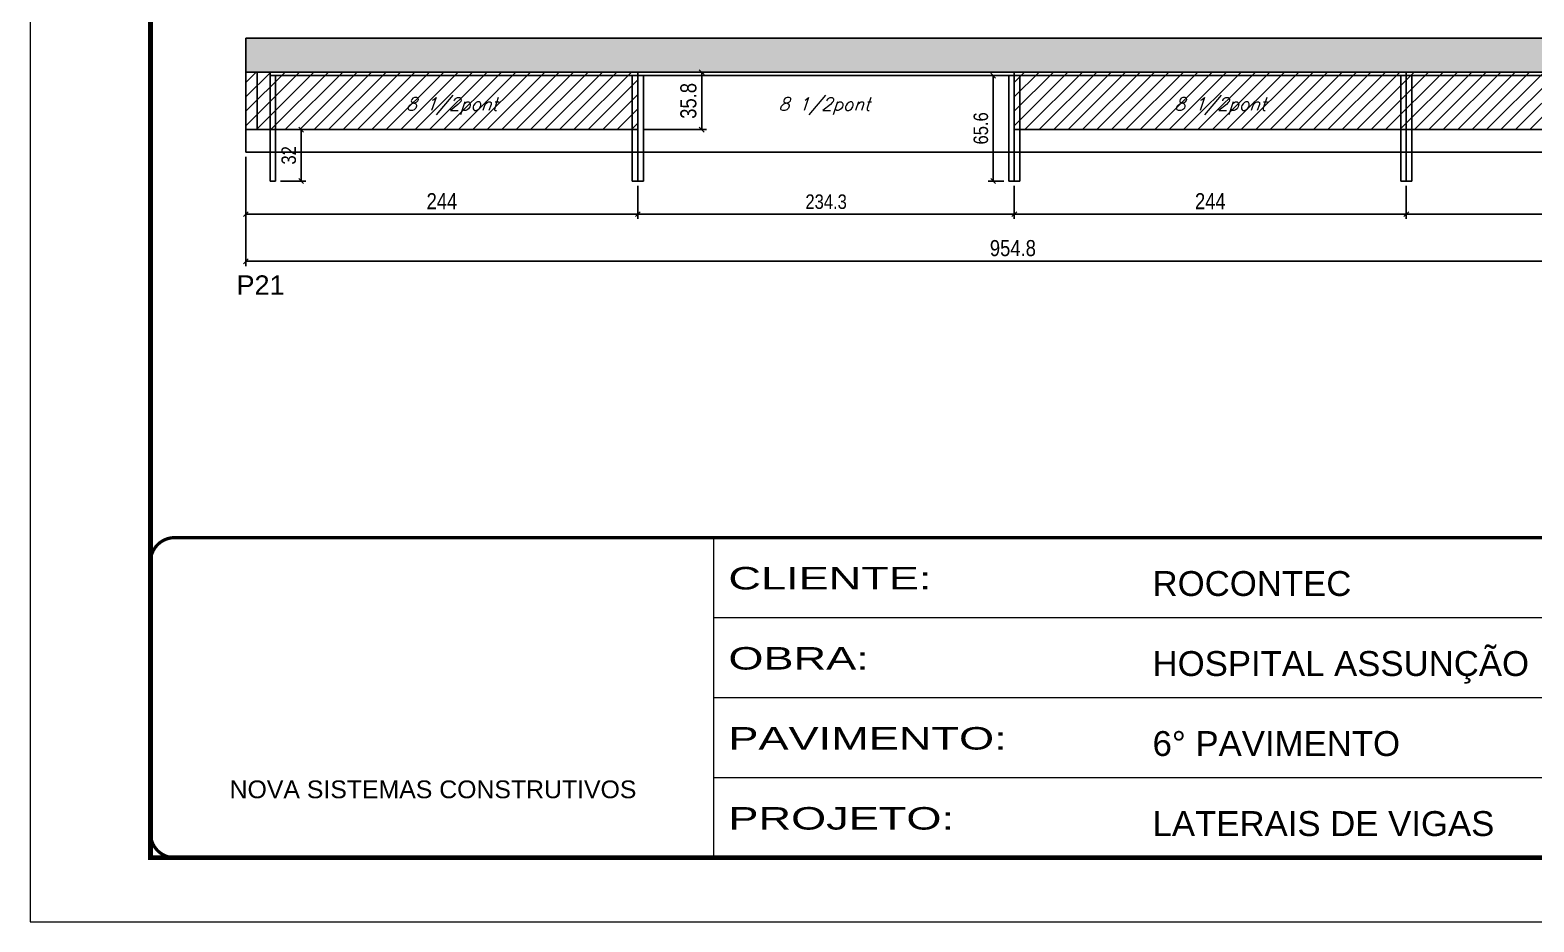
# Model space of a CAD drawing. Extents: x -20960 to -5926, y -2106 to 21915.
# Drawn here: x -10608 to -9672, y 17420 to 17975 of the extents above; entities that cross this region are included whole.
import ezdxf

# ---------------------------------------------------------------- set-up
doc = ezdxf.new("R2010")
doc.units = 0
doc.linetypes.add('CONTINUO', pattern=[0])
doc.linetypes.add('DASHED', pattern=[0.75, 0.5, -0.25])
for name, color, linetype in [('5', 5, 'Continuous'), ('COTA', 241, 'Continuous'), ('Painéis', 200, 'Continuous'), ('Reaproveitamento', 251, 'Continuous'), ('SARR_2.2x7', 40, 'Continuous'), ('SARR_3.5x7', 81, 'Continuous'), ('texto', 7, 'Continuous')]:
    doc.layers.add(name, color=color, linetype=linetype)
doc.layers.add('Folhas', color=255, linetype='Continuous', lineweight=9)
doc.layers.add('SARRAFO DE PRESSAO', color=251, linetype='DASHED', lineweight=9)
doc.styles.add('ARIAL', font='arial.ttf')
doc.styles.add('COTA TECNICA', font='techl___.ttf', dxfattribs={"height": 10})
doc.styles.add('COTA TECNICA-50', font='techl___.ttf', dxfattribs={"height": 9})
doc.styles.add('Romans', font='romans.shx')
doc.styles.get("Standard").update_dxf_attribs({"font": 'arial.ttf'})
doc.styles.add('Tecnologia', font='')
doc.styles.get('Tecnologia').set_extended_font_data('Forgotten Futurist')
doc.dimstyles.new('COTA PAINEL-50', dxfattribs={"dimtxt": 9, "dimasz": 3, "dimexe": 3, "dimexo": 3, "dimgap": 3, "dimtad": 1, "dimdec": 1, "dimzin": 12, "dimdsep": 46, "dimtxsty": 'COTA TECNICA-50', "dimblk1": 'OBLIQUE', "dimblk2": 'OBLIQUE', "dimsah": 1, "dimcen": 0.9, "dimclrd": 4, "dimclre": 4, "dimclrt": 240, "dimadec": 1, "dimazin": 3, "dimtfac": 1, "dimtdec": 1, "dimtmove": 0, "dimatfit": 3, "dimfxl": 1, "dimtolj": 1, "dimtzin": 12, "dimarcsym": 0})
doc.dimstyles.new('PAINEL', dxfattribs={"dimtxt": 10, "dimasz": 3, "dimexe": 3, "dimexo": 3, "dimgap": 3, "dimtad": 1, "dimdec": 1, "dimzin": 12, "dimdsep": 46, "dimtxsty": 'COTA TECNICA', "dimblk1": 'OBLIQUE', "dimblk2": 'OBLIQUE', "dimsah": 1, "dimcen": 0.9, "dimclrd": 4, "dimclre": 4, "dimclrt": 240, "dimadec": 1, "dimazin": 3, "dimtfac": 1, "dimtdec": 1, "dimtmove": 0, "dimatfit": 3, "dimfxl": 1, "dimtolj": 1, "dimtzin": 12, "dimarcsym": 0})

# ---------------------------------------------------------------- blocks, each defined once
blk = doc.blocks.new('9999999999')
at = {"color": 30, "linetype": 'CONTINUO'}
for p, q in [((98564.56, 34230.21), (98564.56, 34429.45)), ((98564.56, 34379.64), (99583.98, 34379.64)), ((98564.56, 34329.83), (99487.98, 34329.83)), ((98564.56, 34280.02), (99487.98, 34280.02))]:
    blk.add_line(p, q, dxfattribs=at)
at = {"color": 30, "linetype": 'CONTINUO', "const_width": 2}
blk.add_lwpolyline([(99583.98, 34230.21), (99583.98, 34414.45, 0.414214), (99568.98, 34429.45), (98228.98, 34429.45, 0.414214), (98213.98, 34414.45), (98213.98, 34245.21, 0.414214), (98228.98, 34230.21), (99583.98, 34230.21)], format="xyb", dxfattribs=at)
at = {"layer": 'Folhas'}
blk.add_lwpolyline([(98138.98, 34190.21), (99623.98, 34190.21), (99623.98, 35240.21), (98138.98, 35240.21)], close=True, dxfattribs=at)
at = {"layer": 'Folhas', "color": 30, "const_width": 3}
blk.add_lwpolyline([(98213.98, 34230.21), (99583.98, 34230.21), (99583.98, 35200.21), (98213.98, 35200.21)], close=True, dxfattribs=at)
at = {"color": 7, "linetype": 'Continuous', "ltscale": 5, "style": 'ARIAL'}
for s, height, p in [('ROCONTEC', 15.483, (98837.68, 34393.13)), ('HOSPITAL ASSUNÇÃO', 15.4829, (98837.68, 34343.32)), ('6° PAVIMENTO', 15.4829, (98837.68, 34293.51)), ('NOVA SISTEMAS CONSTRUTIVOS', 11.0592, (98263.19, 34267.21)), ('LATERAIS DE VIGAS', 15.4829, (98837.68, 34243.7))]:
    blk.add_text(s, height=height, dxfattribs=at).set_placement(p)
at = {"layer": 'Folhas', "color": 7, "style": 'Tecnologia', "width": 1.5}
for s, p in [('CLIENTE:', (98573.65, 34397.17)), ('OBRA:', (98573.65, 34347.31)), ('PAVIMENTO:', (98573.65, 34297.5)), ('PROJETO:', (98573.65, 34247.69))]:
    blk.add_text(s, height=14, dxfattribs=at).set_placement(p)
blk = doc.blocks.new('_Oblique')
at = {"color": 0, "linetype": 'ByBlock', "lineweight": -2}
blk.add_line((-0.5, -0.5), (0.5, 0.5), dxfattribs=at)
blk = doc.blocks.new('*D213')
at = {"layer": 'COTA', "color": 4, "linetype": 'ByBlock', "lineweight": -2, "transparency": 16777216}
for p, q in [((-10474.15, 17895.89), (-10474.15, 17857.28)), ((-10230.15, 17877.89), (-10230.15, 17857.28)), ((-10474.15, 17860.28), (-10230.15, 17860.28))]:
    blk.add_line(p, q, dxfattribs=at)
at = {"layer": 'Defpoints', "color": 0, "linetype": 'ByBlock', "transparency": 16777216}
for p in [(-10474.15, 17898.89), (-10230.15, 17880.89), (-10230.15, 17860.28)]:
    blk.add_point(p, dxfattribs=at)
at = {"layer": 'COTA', "color": 4, "linetype": 'ByBlock', "lineweight": -2, "transparency": 16777216, "xscale": 3, "yscale": 3, "zscale": 3, "rotation": 180}
blk.add_blockref('_Oblique', (-10474.15, 17860.28), dxfattribs=at)
at = {"layer": 'COTA', "color": 4, "linetype": 'ByBlock', "lineweight": -2, "transparency": 16777216, "xscale": 3, "yscale": 3, "zscale": 3}
blk.add_blockref('_Oblique', (-10230.15, 17860.28), dxfattribs=at)
at = {"layer": 'COTA', "color": 240, "linetype": 'ByBlock', "transparency": 16777216, "insert": (-10352.15, 17868.36), "char_height": 10, "attachment_point": 5, "style": 'COTA TECNICA'}
blk.add_mtext('\\A1;244', dxfattribs=at)
blk = doc.blocks.new('*D214')
at = {"layer": 'COTA', "color": 4, "linetype": 'ByBlock', "lineweight": -2, "transparency": 16777216}
for p, q in [((-9995.85, 17877.89), (-9995.85, 17857.28)), ((-9751.85, 17877.89), (-9751.85, 17857.28)), ((-9995.85, 17860.28), (-9751.85, 17860.28))]:
    blk.add_line(p, q, dxfattribs=at)
at = {"layer": 'Defpoints', "color": 0, "linetype": 'ByBlock', "transparency": 16777216}
for p in [(-9995.85, 17880.89), (-9751.85, 17880.89), (-9751.85, 17860.28)]:
    blk.add_point(p, dxfattribs=at)
at = {"layer": 'COTA', "color": 4, "linetype": 'ByBlock', "lineweight": -2, "transparency": 16777216, "xscale": 3, "yscale": 3, "zscale": 3, "rotation": 180}
blk.add_blockref('_Oblique', (-9995.85, 17860.28), dxfattribs=at)
at = {"layer": 'COTA', "color": 4, "linetype": 'ByBlock', "lineweight": -2, "transparency": 16777216, "xscale": 3, "yscale": 3, "zscale": 3}
blk.add_blockref('_Oblique', (-9751.85, 17860.28), dxfattribs=at)
at = {"layer": 'COTA', "color": 240, "linetype": 'ByBlock', "transparency": 16777216, "insert": (-9873.85, 17868.36), "char_height": 10, "attachment_point": 5, "style": 'COTA TECNICA'}
blk.add_mtext('\\A1;244', dxfattribs=at)
blk = doc.blocks.new('*D216')
at = {"layer": 'COTA', "color": 4, "linetype": 'ByBlock', "lineweight": -2, "transparency": 16777216}
for p, q in [((-10474.15, 17895.89), (-10474.15, 17827.94)), ((-9519.35, 17895.89), (-9519.35, 17827.94)), ((-10474.15, 17830.94), (-9519.35, 17830.94))]:
    blk.add_line(p, q, dxfattribs=at)
at = {"layer": 'Defpoints', "color": 0, "linetype": 'ByBlock', "transparency": 16777216}
for p in [(-10474.15, 17898.89), (-9519.35, 17898.89), (-9519.35, 17830.94)]:
    blk.add_point(p, dxfattribs=at)
at = {"layer": 'COTA', "color": 4, "linetype": 'ByBlock', "lineweight": -2, "transparency": 16777216, "xscale": 3, "yscale": 3, "zscale": 3, "rotation": 180}
blk.add_blockref('_Oblique', (-10474.15, 17830.94), dxfattribs=at)
at = {"layer": 'COTA', "color": 4, "linetype": 'ByBlock', "lineweight": -2, "transparency": 16777216, "xscale": 3, "yscale": 3, "zscale": 3}
blk.add_blockref('_Oblique', (-9519.35, 17830.94), dxfattribs=at)
at = {"layer": 'COTA', "color": 240, "linetype": 'ByBlock', "transparency": 16777216, "insert": (-9996.75, 17839.08), "char_height": 10, "attachment_point": 5, "style": 'COTA TECNICA'}
blk.add_mtext('\\A1;954.8', dxfattribs=at)
blk = doc.blocks.new('*D217')
at = {"layer": 'COTA', "color": 4, "lineweight": -2, "ltscale": 25, "transparency": 16777216}
for p, q in [((-9519.35, 17895.89), (-9519.35, 17857.28)), ((-9751.85, 17877.89), (-9751.85, 17857.28)), ((-9751.85, 17860.28), (-9519.35, 17860.28))]:
    blk.add_line(p, q, dxfattribs=at)
at = {"layer": 'Defpoints', "color": 0, "ltscale": 25, "transparency": 16777216}
for p in [(-9519.35, 17898.89), (-9751.85, 17880.89), (-9519.35, 17860.28)]:
    blk.add_point(p, dxfattribs=at)
at = {"layer": 'COTA', "color": 4, "lineweight": -2, "ltscale": 25, "transparency": 16777216, "xscale": 3, "yscale": 3, "zscale": 3, "rotation": 180}
blk.add_blockref('_Oblique', (-9751.85, 17860.28), dxfattribs=at)
at = {"layer": 'COTA', "color": 4, "lineweight": -2, "ltscale": 25, "transparency": 16777216, "xscale": 3, "yscale": 3, "zscale": 3}
blk.add_blockref('_Oblique', (-9519.35, 17860.28), dxfattribs=at)
at = {"layer": 'COTA', "color": 240, "ltscale": 25, "transparency": 16777216, "insert": (-9635.6, 17868.5), "char_height": 10, "attachment_point": 5, "style": 'COTA TECNICA'}
blk.add_mtext('\\A1;232.5', dxfattribs=at)
blk = doc.blocks.new('*D256')
at = {"layer": 'COTA', "color": 4, "lineweight": -2, "ltscale": 25, "transparency": 16777216}
for p, q in [((-9522.35, 17948.69), (-10193.44, 17948.69)), ((-10190.44, 17912.89), (-10190.44, 17948.69)), ((-10227.15, 17912.89), (-10187.44, 17912.89))]:
    blk.add_line(p, q, dxfattribs=at)
at = {"layer": 'Defpoints', "color": 0, "ltscale": 25, "transparency": 16777216}
for p in [(-10190.44, 17948.69), (-9519.35, 17948.69), (-10230.15, 17912.89)]:
    blk.add_point(p, dxfattribs=at)
at = {"layer": 'COTA', "color": 4, "lineweight": -2, "ltscale": 25, "transparency": 16777216, "xscale": 3, "yscale": 3, "zscale": 3}
for p, rotation in [((-10190.44, 17948.69), 90), ((-10190.44, 17912.89), 270)]:
    blk.add_blockref('_Oblique', p, dxfattribs=dict(at, rotation=rotation))
at = {"layer": 'COTA', "color": 240, "ltscale": 25, "transparency": 16777216, "insert": (-10198.68, 17930.79), "char_height": 10, "attachment_point": 5, "rotation": 90, "style": 'COTA TECNICA'}
blk.add_mtext('\\A1;35.8', dxfattribs=at)
blk = doc.blocks.new('*D257')
at = {"layer": 'COTA', "color": 4, "lineweight": -2, "transparency": 16777216}
for p, q in [((-10464.88, 17912.89), (-10436.78, 17912.89)), ((-10439.78, 17912.89), (-10439.78, 17880.89)), ((-10452.65, 17880.89), (-10436.78, 17880.89))]:
    blk.add_line(p, q, dxfattribs=at)
at = {"layer": 'Defpoints', "color": 0, "transparency": 16777216}
for p in [(-10467.88, 17912.89), (-10455.65, 17880.89), (-10439.78, 17880.89)]:
    blk.add_point(p, dxfattribs=at)
at = {"layer": 'COTA', "color": 4, "lineweight": -2, "transparency": 16777216, "xscale": 3, "yscale": 3, "zscale": 3}
for p, rotation in [((-10439.78, 17912.89), 90), ((-10439.78, 17880.89), 270)]:
    blk.add_blockref('_Oblique', p, dxfattribs=dict(at, rotation=rotation))
at = {"layer": 'COTA', "color": 240, "transparency": 16777216, "insert": (-10447.47, 17896.89), "char_height": 9, "attachment_point": 5, "rotation": 90, "style": 'COTA TECNICA-50'}
blk.add_mtext('\\A1;32', dxfattribs=at)
blk = doc.blocks.new('*D254')
at = {"layer": 'COTA', "color": 4, "lineweight": -2, "transparency": 16777216}
for p, q in [((-10230.15, 17877.89), (-10230.15, 17857.28)), ((-9995.85, 17877.89), (-9995.85, 17857.28)), ((-10230.15, 17860.28), (-9995.85, 17860.28))]:
    blk.add_line(p, q, dxfattribs=at)
at = {"layer": 'Defpoints', "color": 0, "transparency": 16777216}
for p in [(-10230.15, 17880.89), (-9995.85, 17880.89), (-9995.85, 17860.28)]:
    blk.add_point(p, dxfattribs=at)
at = {"layer": 'COTA', "color": 4, "lineweight": -2, "transparency": 16777216, "xscale": 3, "yscale": 3, "zscale": 3, "rotation": 180}
blk.add_blockref('_Oblique', (-10230.15, 17860.28), dxfattribs=at)
at = {"layer": 'COTA', "color": 4, "lineweight": -2, "transparency": 16777216, "xscale": 3, "yscale": 3, "zscale": 3}
blk.add_blockref('_Oblique', (-9995.85, 17860.28), dxfattribs=at)
at = {"layer": 'COTA', "color": 240, "transparency": 16777216, "insert": (-10113, 17867.98), "char_height": 9, "attachment_point": 5, "style": 'COTA TECNICA-50'}
blk.add_mtext('\\A1;234.3', dxfattribs=at)
blk = doc.blocks.new('*D270')
at = {"layer": 'COTA', "color": 4, "lineweight": -2, "transparency": 16777216}
for p, q in [((-10002.35, 17946.49), (-10012.06, 17946.49)), ((-10009.06, 17880.89), (-10009.06, 17946.49)), ((-10002.35, 17880.89), (-10012.06, 17880.89))]:
    blk.add_line(p, q, dxfattribs=at)
at = {"layer": 'Defpoints', "color": 0, "transparency": 16777216}
for p in [(-10009.06, 17946.49), (-9999.35, 17946.49), (-9999.35, 17880.89)]:
    blk.add_point(p, dxfattribs=at)
at = {"layer": 'COTA', "color": 4, "lineweight": -2, "transparency": 16777216, "xscale": 3, "yscale": 3, "zscale": 3}
for p, rotation in [((-10009.06, 17946.49), 90), ((-10009.06, 17880.89), 270)]:
    blk.add_blockref('_Oblique', p, dxfattribs=dict(at, rotation=rotation))
at = {"layer": 'COTA', "color": 240, "transparency": 16777216, "insert": (-10016.65, 17913.69), "char_height": 9, "attachment_point": 5, "rotation": 90, "style": 'COTA TECNICA-50'}
blk.add_mtext('\\A1;65.6', dxfattribs=at)

msp = doc.modelspace()

# ---------------------------------------------------------------- hatches: boundary and pattern name
at = {"layer": 'COTA', "linetype": 'ByBlock'}
h = msp.add_hatch(dxfattribs=at)
h.set_pattern_fill('AR-CONC', color=256, scale=0.03)
h.set_pattern_definition([(50, (-113.312, 1306.3604), (5.4655401, -0.4781726), [0.5715, -6.2865]), (355, (-113.312, 1306.3604), (-1.0573026, 5.7317054), [0.4572, -5.0292175]), (100.451445, (-112.8567, 1306.3205), (4.4082374, 5.2535326), [0.4857003, -5.3427073]), (46.1842, (-113.312, 1307.8844), (8.1323712, -1.2612698), [0.85725, -9.42975]), (96.635558, (-112.6345, 1307.779), (7.122124, 7.4227837), [0.7285507, -8.0140682]), (351.18415, (-113.312, 1307.884), (7.122124, 7.4227837), [0.685799, -7.543792]), (21, (-112.55, 1307.5034), (4.5484317, -3.0679559), [0.5715, -6.2865]), (326, (-112.55, 1307.5034), (1.8540609, 5.525639), [0.4572, -5.0292]), (71.451445, (-112.171, 1307.2477), (6.4024926, 2.457683), [0.4857003, -5.3426981]), (37.5, (-113.3121, 1306.3604), (0.0926581, 2.53665117), [0, -4.96824, 0, -5.1054, 0, -5.04825]), (7.5, (-113.3121, 1306.3604), (2.00458988, 3.00541724), [0, -2.91084, 0, -4.85394, 0, -1.92405]), (327.5, (-115.0114, 1306.3604), (4.06771786, -0.17186232), [0, -1.905, 0, -5.9436, 0, -7.8867]), (317.5, (-115.7734, 1306.3604), (4.44387544, 0.7627947), [0, -2.4765, 0, -3.94716, 0, -5.6007])])
h.paths.add_polyline_path([(-10474.15, 17969.89), (-10474.15, 17948.69), (-9519.35, 17948.69), (-9519.35, 17969.89)])
at = {"layer": 'Reaproveitamento', "linetype": 'ByBlock'}
h = msp.add_hatch(dxfattribs=at)
h.set_pattern_fill('ANSI31', color=256, scale=2)
h.set_pattern_definition([(45, (-153442.196, -14972.749), (-4.49012806, 4.49012806), [])])
h.paths.add_polyline_path([(-10230.15, 17912.89), (-10230.15, 17948.69), (-10474.15, 17948.69), (-10474.15, 17912.89)])
h = msp.add_hatch(dxfattribs=at)
h.set_pattern_fill('ANSI31', color=256, scale=2)
h.set_pattern_definition([(45, (-152963.896, -14972.749), (-4.49012806, 4.49012806), [])])
h.paths.add_polyline_path([(-9519.35, 17912.89), (-9519.35, 17948.69), (-9995.85, 17948.69), (-9995.85, 17912.89)])

# ---------------------------------------------------------------- linework, layer by layer
at = {"layer": 'COTA', "linetype": 'ByBlock'}
for p in [(-9519.35, 17969.89), (-10474.15, 17948.69)]:
    msp.add_line(p, (-10474.15, 17969.89), dxfattribs=at)
at = {"layer": 'Painéis', "linetype": 'ByBlock'}
for p, q in [((-10474.15, 17948.69), (-9519.35, 17948.69)), ((-10474.15, 17948.69), (-10474.15, 17898.89)), ((-10230.15, 17948.69), (-10230.15, 17898.89)), ((-9995.85, 17948.69), (-9995.85, 17898.89)), ((-9751.85, 17948.69), (-9751.85, 17898.89)), ((-10474.15, 17912.89), (-10230.15, 17912.89)), ((-9995.85, 17912.89), (-9519.35, 17912.89)), ((-9519.35, 17898.89), (-10474.15, 17898.89))]:
    msp.add_line(p, q, dxfattribs=at)
at = {"layer": 'SARR_2.2x7', "linetype": 'Continuous', "ltscale": 50}
for p, q in [((-10467.15, 17948.69), (-10467.15, 17912.89)), ((-10459.15, 17946.49), (-10230.15, 17946.49)), ((-10230.15, 17946.49), (-9995.85, 17946.49)), ((-9995.85, 17946.49), (-9751.85, 17946.49)), ((-9751.85, 17946.49), (-9534.35, 17946.49))]:
    msp.add_line(p, q, dxfattribs=at)
at = {"layer": 'SARR_3.5x7'}
for p, q in [((-10459.15, 17948.69), (-10459.15, 17880.89)), ((-10455.65, 17946.49), (-10455.65, 17880.89)), ((-10233.65, 17946.49), (-10233.65, 17880.89)), ((-10226.65, 17946.49), (-10226.65, 17880.89)), ((-9999.35, 17946.49), (-9999.35, 17880.89)), ((-9992.35, 17946.49), (-9992.35, 17880.89)), ((-9755.35, 17946.49), (-9755.35, 17880.89)), ((-9748.35, 17946.49), (-9748.35, 17880.89)), ((-10230.15, 17912.89), (-10230.15, 17880.89)), ((-9995.85, 17912.89), (-9995.85, 17880.89)), ((-9751.85, 17912.89), (-9751.85, 17880.89)), ((-10459.15, 17880.89), (-10455.65, 17880.89)), ((-10233.65, 17880.89), (-10226.65, 17880.89)), ((-9999.35, 17880.89), (-9992.35, 17880.89)), ((-9755.35, 17880.89), (-9748.35, 17880.89))]:
    msp.add_line(p, q, dxfattribs=at)

# ---------------------------------------------------------------- block references
at = {"layer": 'SARRAFO DE PRESSAO', "color": 6, "linetype": 'ByBlock'}
msp.add_blockref('9999999999', (-108747.48, -16770.54), dxfattribs=at)

# ---------------------------------------------------------------- texts
at = {"layer": '5', "linetype": 'Continuous'}
msp.add_text('P21', height=12, rotation=0.00004, dxfattribs=at).set_placement((-10479.95, 17810.16))
at = {"layer": 'texto', "color": 2, "char_height": 8, "attachment_point": 5, "style": 'Romans'}
for insert in [(-10346.04, 17927.46), (-10114.14, 17927.46), (-9867.74, 17927.46)]:
    msp.add_mtext('{\\Q19;\\C256;8 1/2pont}', dxfattribs=dict(at, insert=insert))

# ---------------------------------------------------------------- dimensions: what is measured, and where the dimension line sits
at = {"layer": 'COTA', "ltscale": 25}
dim = msp.add_linear_dim(base=(-10190.44, 17948.69), p1=(-10230.15, 17912.89), p2=(-9519.35, 17948.69), angle=90, dimstyle='PAINEL', override={"dimtmove": 1}, dxfattribs=at)
dim.commit()
dim.dimension.update_dxf_attribs({"geometry": '*D256', "text_midpoint": (-10198.68, 17930.79)})
at = {"layer": 'COTA'}
dim = msp.add_linear_dim(base=(-10009.06, 17946.49), p1=(-9999.35, 17880.89), p2=(-9999.35, 17946.49), angle=90, dimstyle='COTA PAINEL-50', dxfattribs=at)
dim.commit()
dim.dimension.update_dxf_attribs({"geometry": '*D270', "text_midpoint": (-10016.65, 17913.69)})
dim = msp.add_linear_dim(base=(-10439.78, 17880.89), p1=(-10467.88, 17912.89), p2=(-10455.65, 17880.89), angle=90, dimstyle='COTA PAINEL-50', dxfattribs=at)
dim.commit()
dim.dimension.update_dxf_attribs({"geometry": '*D257', "text_midpoint": (-10439.78, 17896.89), "dimtype": 160})
at = {"layer": 'COTA', "linetype": 'ByBlock'}
for base, p2, picture, middle in [((-10230.15, 17860.28), (-10230.15, 17880.89), '*D213', (-10352.15, 17868.36)), ((-9519.35, 17830.94), (-9519.35, 17898.89), '*D216', (-9996.75, 17839.08))]:
    dim = msp.add_linear_dim(base=base, p1=(-10474.15, 17898.89), p2=p2, dimstyle='PAINEL', dxfattribs=at)
    dim.commit()
    dim.dimension.update_dxf_attribs({"geometry": picture, "text_midpoint": middle})
at = {"layer": 'COTA', "ltscale": 25}
dim = msp.add_linear_dim(base=(-9519.35, 17860.28), p1=(-9751.85, 17880.89), p2=(-9519.35, 17898.89), dimstyle='PAINEL', dxfattribs=at)
dim.commit()
dim.dimension.update_dxf_attribs({"geometry": '*D217', "text_midpoint": (-9635.6, 17868.5)})
at = {"layer": 'COTA'}
dim = msp.add_linear_dim(base=(-9995.85, 17860.28), p1=(-10230.15, 17880.89), p2=(-9995.85, 17880.89), dimstyle='COTA PAINEL-50', dxfattribs=at)
dim.commit()
dim.dimension.update_dxf_attribs({"geometry": '*D254', "text_midpoint": (-10113, 17867.98)})
at = {"layer": 'COTA', "linetype": 'ByBlock'}
dim = msp.add_linear_dim(base=(-9751.85, 17860.28), p1=(-9995.85, 17880.89), p2=(-9751.85, 17880.89), dimstyle='PAINEL', override={"dimtmove": 1}, dxfattribs=at)
dim.commit()
dim.dimension.update_dxf_attribs({"geometry": '*D214', "text_midpoint": (-9873.85, 17868.36)})

doc.saveas('drawing.dxf')
